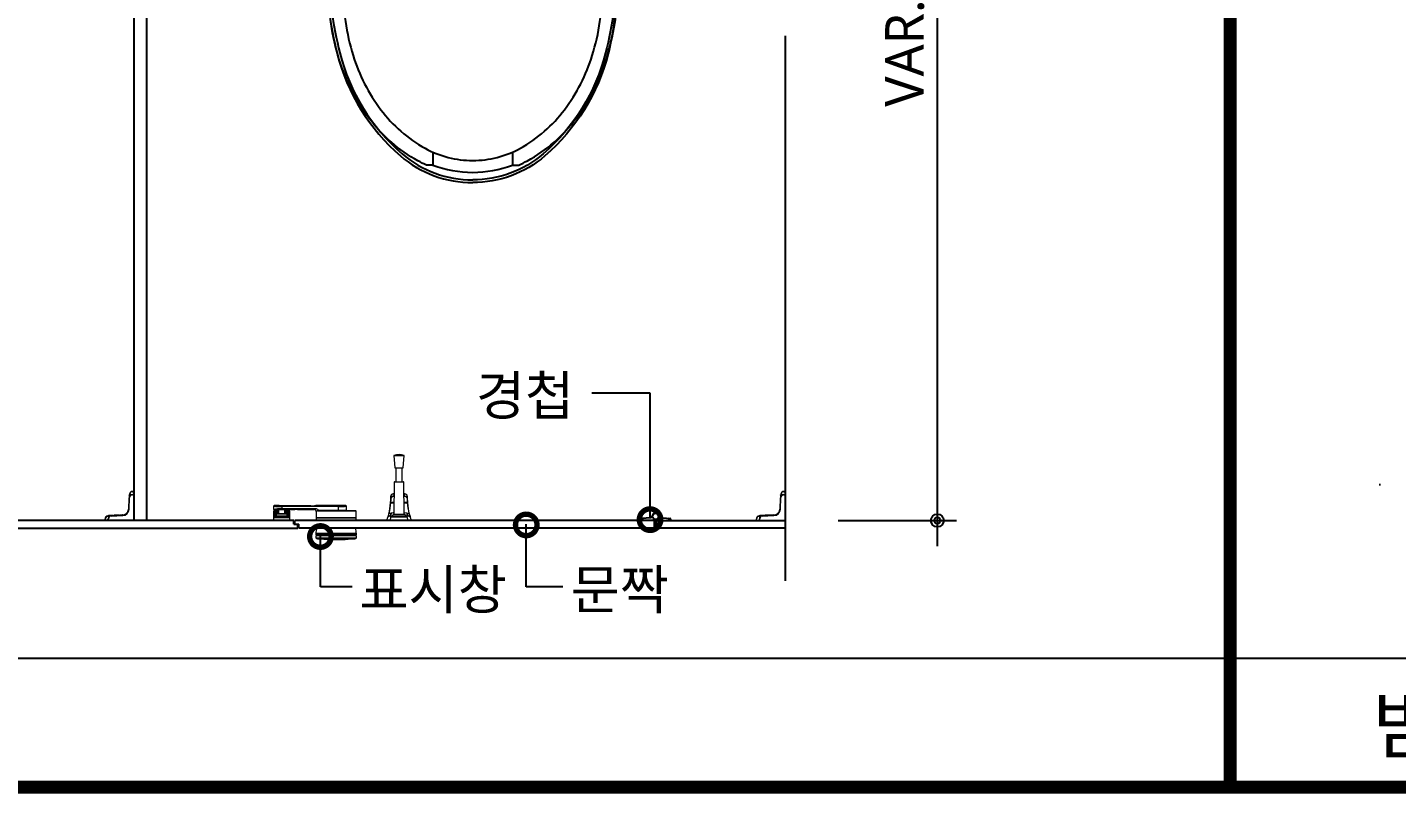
# Model space of a CAD drawing. Extents: x -256 to 8104, y -176 to 5714.
# Drawn here: x 3633 to 4694, y 2764 to 3359 of the extents above; entities that cross this region are included whole.
import ezdxf
from ezdxf.enums import TextEntityAlignment as Align

# ---------------------------------------------------------------- set-up
doc = ezdxf.new("R2010")
doc.units = 0
doc.header["$LTSCALE"] = 30
doc.layers.get('0').update_dxf_attribs({"linetype": 'CONTINUOUS'})
doc.layers.get('DEFPOINTS').update_dxf_attribs({"linetype": 'CONTINUOUS'})
for name, color, linetype in [('0_toilet', 6, 'CONTINUOUS'), ('DIM', 7, 'CONTINUOUS'), ('HAT', 8, 'CONTINUOUS'), ('TIT', 3, 'CONTINUOUS'), ('경첩', 4, 'CONTINUOUS'), ('문자', 3, 'CONTINUOUS'), ('부자재', 4, 'CONTINUOUS'), ('옷걸이', 4, 'CONTINUOUS'), ('잠금쇠(회전형)', 4, 'CONTINUOUS'), ('치수', 1, 'CONTINUOUS'), ('해치', 8, 'CONTINUOUS')]:
    doc.layers.add(name, color=color, linetype=linetype)
doc.styles.add('돋움', font='malgun.ttf')
doc.dimstyles.new('10', dxfattribs={"dimscale": 10, "dimtxt": 3, "dimasz": 1, "dimexe": 1.5, "dimexo": 2, "dimgap": 1, "dimtad": 1, "dimdec": 0, "dimlunit": 6, "dimtxsty": '돋움', "dimblk": 'DIMDOT', "dimcen": -1, "dimdle": 1.5, "dimclrt": 3, "dimazin": 3, "dimtfac": 1, "dimtdec": 0, "dimtix": 1, "dimtmove": 2, "dimatfit": 3, "dimldrblk": 'DIMDOT', "dimarcsym": 0})

# ---------------------------------------------------------------- blocks, each defined once
blk = doc.blocks.new('DIMDOT')
at = {"linetype": 'Continuous'}
blk.add_line((-2, 0), (2, 0), dxfattribs=at)
for radius in [0.5, 0.25]:
    blk.add_circle((0, 0), radius, dxfattribs=at)
blk = doc.blocks.new('*D453')
at = {"layer": 'DEFPOINTS', "color": 0}
for p in [(172596.8, 4011.2), (172596.8, 3286.2), (172693.7, 3286.2)]:
    blk.add_point(p, dxfattribs=at)
at = {"layer": 'DIM', "color": 0, "lineweight": -2, "ltscale": 10}
for p, q in [((172616.8, 4011.2), (172708.7, 4011.2)), ((172693.7, 4001.2), (172693.7, 3296.2)), ((172616.8, 3286.2), (172708.7, 3286.2))]:
    blk.add_line(p, q, dxfattribs=at)
at = {"layer": 'DIM', "color": 0, "lineweight": -2, "xscale": 10, "yscale": 10, "zscale": 10}
for p, rotation in [((172693.7, 4011.2), 90), ((172693.7, 3286.2), 270)]:
    blk.add_blockref('DIMDOT', p, dxfattribs=dict(at, rotation=rotation))
at = {"layer": 'DIM', "color": 3, "insert": (172668.5, 3648.7), "char_height": 30, "attachment_point": 5, "rotation": 90, "style": '돋움'}
blk.add_mtext('VAR.', dxfattribs=at)
blk = doc.blocks.new('_DOTSMALL')
at = {"color": 0, "linetype": 'ByBlock', "const_width": 0.5}
blk.add_lwpolyline([(-0.0625, 0, 1), (0.0625, 0, 1)], format="xyb", close=True, dxfattribs=at)
blk = doc.blocks.new('A$C63EC304E')
at = {"layer": '치수', "color": 1, "xscale": 2.5, "yscale": 2.5, "zscale": 2.5, "rotation": 234.3098741996962}
blk.add_blockref('_DOTSMALL', (0.312, 0.312), dxfattribs=at)
blk = doc.blocks.new('A$C2BC9653E')
at = {"layer": '치수', "xscale": 0.3333333333333333, "yscale": 0.3333333333333333, "zscale": 0.3333333333333333}
blk.add_blockref('A$C63EC304E', (0, 0), dxfattribs=at)
blk = doc.blocks.new('A$C7FC71301')
at = {"layer": '치수', "rotation": 180}
blk.add_blockref('A$C2BC9653E', (0.208, 0.208), dxfattribs=at)
blk = doc.blocks.new('A$C4A20372B')
at = {"layer": '치수'}
blk.add_blockref('A$C7FC71301', (0, 0), dxfattribs=at)
blk = doc.blocks.new('A$C566469F5')
at = {"layer": '치수'}
blk.add_blockref('A$C4A20372B', (0, 0), dxfattribs=at)
blk = doc.blocks.new('A$C7E317CD4')
at = {"layer": '해치', "xscale": 2, "yscale": 2, "zscale": 2}
blk.add_blockref('A$C566469F5', (0, 0), dxfattribs=at)
blk = doc.blocks.new('A$C601D7F27')
at = {"layer": '치수'}
blk.add_blockref('A$C7E317CD4', (0, 0), dxfattribs=at)
blk = doc.blocks.new('A$C38802C08')
at = {"layer": '치수'}
blk.add_blockref('A$C601D7F27', (0, 0), dxfattribs=at)
blk = doc.blocks.new('A$C10E41893')
at = {"layer": '부자재'}
for p, q in [((6.5, 0), (6.5, 196)), ((123.3, 196), (6.5, 196)), ((123.3, 192.5), (6.5, 192.5)), ((54.8, 0), (54.8, 177.5)), ((61.4, 0), (61.4, 177.5)), ((6.5, 0), (6.5, -196)), ((54.8, 0), (54.8, -177.5)), ((61.4, 0), (61.4, -177.5)), ((123.3, -192.5), (6.5, -192.5)), ((123.3, -196), (6.5, -196))]:
    blk.add_line(p, q, dxfattribs=at)
for points in [[(122.7, 196, -0.012538), (123.3, 196), (334.6, 190.3, -0.055395), (444.7, 175.1, -0.154276), (576.9, 93.3, -0.179504), (611.5, 0, -0.179504)], [(122.8, 192.5, -0.012538), (123.2, 192.5), (334.5, 186.8, -0.055395), (443.8, 171.7, -0.154276), (574.3, 91, -0.179504), (608, 0, -0.179504)], [(572, 51.4), (588.8, 51.4), (588.8, 59.6, 0.021185), (583.3, 70.7, 0.106084), (528.4, 133.7, 0.085733), (452.6, 172.4, 0.075373), (358.7, 186.6, 0.075373), (264.8, 172.4, 0.085733), (189, 133.7, 0.007337), (184.4, 130.1), (184.4, 122), (204.7, 122)], [(156.7, -72, 0.089162), (200.2, -118.7, 0.085733), (270.3, -154.5, 0.075373), (358.7, -167.9, 0.075373), (447.1, -154.5, 0.085733), (517.2, -118.7, 0.106084), (567, -61.6, 0.126931), (582.8, 0, 0.126931), (567, 61.6, 0.106084), (517.2, 118.7, 0.085733), (447.1, 154.5, 0.075373), (358.7, 167.9, 0.075373), (270.3, 154.5, 0.085733), (200.2, 118.7, 0.089162), (156.7, 72)], [(588.8, -51.4, 0.090214), (598.2, 0, 0.090214), (588.8, 51.4, 0.106084)], [(122.7, -196, 0.012538), (123.3, -196), (334.6, -190.3, 0.055395), (444.7, -175.1, 0.154276), (576.9, -93.3, 0.179504), (611.5, 0, 0.179504)], [(122.8, -192.5, 0.012538), (123.2, -192.5), (334.5, -186.8, 0.055395), (443.8, -171.7, 0.154276), (574.3, -91, 0.179504), (608, 0, 0.179504)], [(572, -51.4), (588.8, -51.4), (588.8, -59.6, -0.021185), (583.3, -70.7, -0.106084), (528.4, -133.7, -0.085733), (452.6, -172.4, -0.075373), (358.7, -186.6, -0.075373), (264.8, -172.4, -0.085733), (189, -133.7, -0.007337), (184.4, -130.1), (184.4, -122), (204.7, -122)]]:
    blk.add_lwpolyline(points, format="xyb", dxfattribs=at)
blk.add_lwpolyline([(138, -60.8), (119.3, -60.8), (119.3, -79.5), (156.7, -79.5), (156.7, -60.8), (138, -60.8), (147.3, -60.8), (147.3, 60.8), (138, 60.8), (156.7, 60.8), (156.7, 79.5), (119.3, 79.5), (119.3, 60.8), (138, 60.8), (138, -60.8), (119.3, -60.8)], dxfattribs=at)
for centre, start, end in [((39.8, 177.5), 0, 90), ((46.4, 177.5), 0, 90), ((39.8, -177.5), 270, 0), ((46.4, -177.5), 270, 0)]:
    blk.add_arc(centre, 15, start, end, dxfattribs=at)
blk = doc.blocks.new('CRAYON_17', base_point=(168355.6, 310.1))
at = {"layer": '해치'}
h = blk.add_hatch(dxfattribs=at)
h.set_pattern_fill('AR-CONC', color=256, style=0)
h.set_pattern_definition([(50, (171595.11, 1874.19), (182.185, -15.939), [19.05, -209.55]), (355, (171595.11, 1874.19), (-35.243, 191.057), [15.24, -167.64]), (100.451, (171610.3, 1872.86), (146.943, 175.117), [16.19, -178.09]), (46.184, (171595.1, 1924.99), (271.079, -42.042), [28.575, -314.325]), (96.636, (171617.7, 1921.48), (237.404, 247.426), [24.285, -267.135]), (351.184, (171595.1, 1925), (237.405, 247.425), [22.86, -251.46]), (21, (171620.51, 1912.29), (151.615, -102.2655), [19.05, -209.55]), (326, (171620.51, 1912.29), (61.802, 184.188), [15.24, -167.64]), (71.4514, (171633.15, 1903.77), (213.416, 81.923), [16.19, -178.09]), (37.5, (171595.11, 1874.19), (3.0886, 84.555), [0, -165.608, 0, -170.18, 0, -168.275]), (7.5, (171595.11, 1874.19), (66.8197, 100.1806), [0, -97.028, 0, -161.798, 0, -64.135]), (327.5, (171538.47, 1874.19), (135.5906, -5.7287), [0, -63.5, 0, -198.12, 0, -262.89]), (317.5, (171513.07, 1874.19), (148.129, 25.4265), [0, -82.55, 0, -131.572, 0, -186.69])])
h.paths.add_polyline_path([(174074.7, 3307.9), (174074.7, 3410.9), (173024.5, 3410.9), (173024.5, 3307.9)])
blk.add_line((172575.8, 3662), (172575.8, 3239.5))
at = {"color": 8}
for p, q in [((170839.7, 3179.4), (172802.3, 3179.4)), ((172802.3, 3179.4), (174187.5, 3179.4))]:
    blk.add_line(p, q, dxfattribs=at)
at = {"color": 8, "const_width": 10}
for points in [[(172920.7, 3079.4), (172920.7, 5848.5)], [(168403, 3079.4), (174187.5, 3079.4)]]:
    blk.add_lwpolyline(points, dxfattribs=at)
at = {"layer": '0_toilet'}
for p, q in [((172070.7, 4011.2), (172070.7, 3286.2)), ((172080.8, 3286.2), (172080.8, 4011.2)), ((172194.8, 3286.2), (171965.8, 3286.2)), ((172194.8, 3283.2), (172194.8, 3286.2)), ((172194.8, 3283.2), (172198.5, 3283.2)), ((172474.4, 3286.2), (172195.5, 3286.2)), ((172195.5, 3283.2), (172195.5, 3286.2)), ((172197.8, 3280.2), (172197.8, 3283.2)), ((172198.5, 3280.2), (172198.5, 3283.2)), ((172474.4, 3280.2), (172474.4, 3286.2)), ((172475.9, 3286.2), (172575.8, 3286.2)), ((172475.9, 3280.2), (172475.9, 3286.2)), ((171965.8, 3280.2), (172197.8, 3280.2)), ((172474.4, 3280.2), (172198.5, 3280.2)), ((172575.8, 3280.2), (172475.9, 3280.2))]:
    blk.add_line(p, q, dxfattribs=at)
at = {"layer": '경첩', "color": 4, "linetype": 'Continuous', "lineweight": 15}
for p, q in [((172067.1, 3304), (172066.7, 3295)), ((172067, 3305.4), (172066.8, 3302.7)), ((172066.8, 3302.7), (172067.1, 3302.4)), ((172066.8, 3302), (172067, 3301.8)), ((172067, 3305.4), (172067.2, 3305.1)), ((172067, 3295), (172067.4, 3304)), ((172067.3, 3306.5), (172067.1, 3304)), ((172067.1, 3306), (172067.2, 3305.8)), ((172067.4, 3305), (172067.5, 3306.5)), ((172069.5, 3306.2), (172069.5, 3306.3)), ((172069.5, 3306.3), (172070.7, 3306.3)), ((172069.5, 3306.2), (172069.5, 3306)), ((172070.7, 3306.2), (172069.5, 3306.2)), ((172069.5, 3306), (172070.7, 3306)), ((172069.6, 3308.5), (172069.6, 3308.7)), ((172070.7, 3308.7), (172069.6, 3308.7)), ((172069.6, 3308.5), (172070.7, 3308.5)), ((172070.7, 3308.5), (172070.7, 3308.7)), ((172070.7, 3306.3), (172070.7, 3308.5)), ((172070.7, 3306), (172070.7, 3306.2)), ((172070.7, 3306), (172070.7, 3287.7)), ((172572.2, 3304), (172571.8, 3295)), ((172571.8, 3302), (172572.1, 3301.8)), ((172572, 3305.4), (172571.9, 3302.7)), ((172571.9, 3302.7), (172572.1, 3302.4)), ((172572, 3305.4), (172572.2, 3305.1)), ((172572, 3295), (172572.4, 3304)), ((172572.1, 3306), (172572.3, 3305.8)), ((172572.3, 3306.5), (172572.2, 3304)), ((172572.5, 3305), (172572.6, 3306.5)), ((172574.5, 3306.2), (172574.5, 3306.3)), ((172574.5, 3306.3), (172575.8, 3306.3)), ((172574.5, 3306.2), (172574.5, 3306)), ((172575.8, 3306.2), (172574.5, 3306.2)), ((172574.5, 3306), (172575.8, 3306)), ((172574.7, 3308.5), (172574.7, 3308.7)), ((172575.8, 3308.7), (172574.7, 3308.7)), ((172574.7, 3308.5), (172575.8, 3308.5)), ((172575.8, 3308.5), (172575.8, 3308.7)), ((172575.8, 3306.3), (172575.8, 3308.5)), ((172575.8, 3306), (172575.8, 3306.2)), ((172575.8, 3306), (172575.8, 3287.7)), ((172065.5, 3292.3), (172065.7, 3292.2)), ((172065.6, 3292.5), (172065.8, 3292.4)), ((172065.9, 3293), (172066.1, 3292.8)), ((172066, 3293.2), (172066.2, 3293)), ((172066.2, 3293.6), (172066.4, 3293.4)), ((172066.6, 3293.9), (172066.3, 3294.1)), ((172066.4, 3294.5), (172066.6, 3294.3)), ((172066.4, 3294.1), (172066.6, 3293.9)), ((172066.6, 3297.1), (172066.5, 3296.2)), ((172066.5, 3296.2), (172066.8, 3295.9)), ((172066.5, 3296.2), (172066.5, 3296.1)), ((172066.5, 3296.1), (172066.8, 3295.8)), ((172066.5, 3296.1), (172066.5, 3295.7)), ((172066.5, 3295.7), (172066.7, 3295.5)), ((172066.5, 3295.7), (172066.5, 3295.6)), ((172066.5, 3295.6), (172066.7, 3295.4)), ((172066.5, 3295.6), (172066.5, 3295)), ((172066.5, 3294.7), (172066.7, 3294.5)), ((172066.7, 3300.6), (172066.6, 3297.8)), ((172066.6, 3297.8), (172066.8, 3297.5)), ((172066.6, 3297.8), (172066.8, 3297.5)), ((172066.6, 3297.8), (172066.6, 3297.3)), ((172066.6, 3297.3), (172066.8, 3297.1)), ((172066.6, 3297.1), (172066.8, 3296.9)), ((172066.7, 3300.6), (172067, 3300.4)), ((172066.8, 3301.7), (172067, 3301.4)), ((172066.8, 3301.7), (172066.8, 3301)), ((172066.8, 3301), (172067, 3300.7)), ((172570.5, 3292.3), (172570.7, 3292.2)), ((172570.7, 3292.5), (172570.9, 3292.4)), ((172571, 3293), (172571.1, 3292.8)), ((172571.1, 3293.2), (172571.3, 3293)), ((172571.2, 3293.6), (172571.4, 3293.4)), ((172571.6, 3293.9), (172571.4, 3294.1)), ((172571.4, 3294.1), (172571.6, 3293.9)), ((172571.6, 3295.6), (172571.5, 3295)), ((172571.5, 3294.7), (172571.7, 3294.5)), ((172571.5, 3294.5), (172571.7, 3294.3)), ((172571.7, 3297.8), (172571.6, 3297.3)), ((172571.6, 3297.3), (172571.9, 3297.1)), ((172571.6, 3297.1), (172571.9, 3296.9)), ((172571.6, 3297.1), (172571.6, 3296.2)), ((172571.6, 3296.2), (172571.8, 3295.9)), ((172571.6, 3296.2), (172571.6, 3296.1)), ((172571.6, 3296.1), (172571.8, 3295.8)), ((172571.6, 3296.1), (172571.6, 3295.7)), ((172571.6, 3295.7), (172571.8, 3295.5)), ((172571.6, 3295.7), (172571.6, 3295.6)), ((172571.6, 3295.6), (172571.8, 3295.4)), ((172571.8, 3300.6), (172571.7, 3297.8)), ((172571.7, 3297.8), (172571.9, 3297.5)), ((172571.7, 3297.8), (172571.9, 3297.5)), ((172571.8, 3301.7), (172572.1, 3301.4)), ((172571.8, 3301.7), (172571.8, 3301)), ((172571.8, 3301), (172572, 3300.7)), ((172571.8, 3300.6), (172572, 3300.4)), ((172048.5, 3287.3), (172048.2, 3287.3)), ((172048.2, 3287.3), (172048.2, 3286.2)), ((172048.2, 3286.2), (172048.5, 3286.2)), ((172048.5, 3286.2), (172048.5, 3287.3)), ((172048.5, 3286.2), (172050.6, 3286.2)), ((172053, 3289.8), (172050.5, 3289.7)), ((172050.5, 3289.4), (172051.9, 3289.5)), ((172050.6, 3286.2), (172050.6, 3287.5)), ((172050.6, 3287.5), (172050.7, 3287.5)), ((172050.7, 3287.5), (172051, 3287.5)), ((172050.7, 3287.5), (172050.7, 3286.2)), ((172050.7, 3286.2), (172051, 3286.2)), ((172051, 3289.9), (172051.1, 3290)), ((172051, 3289.9), (172051.1, 3289.7)), ((172051, 3286.2), (172051, 3287.5)), ((172069.2, 3286.2), (172051, 3286.2)), ((172054.3, 3290.1), (172051.1, 3290)), ((172062, 3290.2), (172053, 3289.8)), ((172053, 3289.6), (172062, 3290)), ((172054.3, 3290.1), (172054.5, 3289.9)), ((172055, 3290.1), (172055.2, 3289.9)), ((172055.3, 3290.2), (172055.5, 3289.9)), ((172058.7, 3290.3), (172056, 3290.2)), ((172056, 3290.2), (172056.2, 3290)), ((172058.7, 3290.3), (172058.9, 3290.1)), ((172059.3, 3290.4), (172059.6, 3290.1)), ((172059.7, 3290.4), (172059.9, 3290.1)), ((172061.7, 3290.5), (172060.4, 3290.4)), ((172060.4, 3290.4), (172060.6, 3290.2)), ((172061.7, 3290.5), (172061.9, 3290.2)), ((172061.9, 3290.5), (172061.7, 3290.5)), ((172063, 3290.6), (172063.2, 3290.4)), ((172063.5, 3290.8), (172063.7, 3290.6)), ((172063.7, 3290.9), (172063.9, 3290.7)), ((172064.2, 3291.2), (172064.4, 3291)), ((172064.4, 3291.3), (172064.6, 3291.1)), ((172553.5, 3287.3), (172553.3, 3287.3)), ((172553.3, 3287.3), (172553.3, 3286.2)), ((172553.3, 3286.2), (172553.5, 3286.2)), ((172553.5, 3286.2), (172553.5, 3287.3)), ((172553.5, 3286.2), (172555.7, 3286.2)), ((172558, 3289.8), (172555.5, 3289.7)), ((172555.5, 3289.4), (172557, 3289.5)), ((172555.7, 3286.2), (172555.7, 3287.5)), ((172555.7, 3287.5), (172555.8, 3287.5)), ((172555.8, 3287.5), (172556, 3287.5)), ((172555.8, 3287.5), (172555.8, 3286.2)), ((172555.8, 3286.2), (172556, 3286.2)), ((172556, 3289.9), (172556.1, 3290)), ((172556, 3289.9), (172556.2, 3289.7)), ((172556, 3286.2), (172556, 3287.5)), ((172574.3, 3286.2), (172556, 3286.2)), ((172559.3, 3290.1), (172556.1, 3290)), ((172567, 3290.2), (172558, 3289.8)), ((172558, 3289.6), (172567, 3290)), ((172559.3, 3290.1), (172559.6, 3289.9)), ((172560, 3290.1), (172560.2, 3289.9)), ((172560.3, 3290.2), (172560.6, 3289.9)), ((172563.7, 3290.3), (172561, 3290.2)), ((172561, 3290.2), (172561.3, 3290)), ((172563.7, 3290.3), (172564, 3290.1)), ((172564.4, 3290.4), (172564.6, 3290.1)), ((172564.7, 3290.4), (172565, 3290.1)), ((172566.8, 3290.5), (172565.4, 3290.4)), ((172565.4, 3290.4), (172565.6, 3290.2)), ((172566.8, 3290.5), (172567, 3290.2)), ((172567, 3290.5), (172566.8, 3290.5)), ((172568, 3290.6), (172568.2, 3290.4)), ((172568.5, 3290.8), (172568.7, 3290.6)), ((172568.8, 3290.9), (172569, 3290.7)), ((172569.2, 3291.2), (172569.4, 3291)), ((172569.5, 3291.3), (172569.6, 3291.1))]:
    blk.add_line(p, q, dxfattribs=at)
at = {"layer": '경첩', "color": 4, "linetype": 'Continuous', "lineweight": 15, "flags": 128}
for points in [[(172066.8, 3302.7), (172066.8, 3302.5), (172066.8, 3302.4), (172066.8, 3302.3), (172066.8, 3302.2), (172066.8, 3302.1), (172066.8, 3302), (172066.8, 3302), (172066.8, 3302)], [(172067, 3305.9), (172067, 3305.9), (172067, 3305.9), (172067, 3305.9), (172067, 3305.9), (172067.1, 3306), (172067.1, 3306), (172067.1, 3306), (172067.1, 3306)], [(172067, 3305.9), (172067, 3305.8), (172067, 3305.7), (172067, 3305.5), (172067, 3305.4)], [(172067.1, 3304), (172067.1, 3304), (172067.2, 3304), (172067.2, 3304), (172067.2, 3304), (172067.3, 3304), (172067.3, 3304), (172067.3, 3304), (172067.4, 3304)], [(172067.5, 3306.5), (172067.5, 3306.5), (172067.4, 3306.5), (172067.4, 3306.5), (172067.3, 3306.5), (172067.3, 3306.5), (172067.3, 3306.5), (172067.3, 3306.5), (172067.3, 3306.5)], [(172571.9, 3302.7), (172571.9, 3302.5), (172571.9, 3302.4), (172571.9, 3302.3), (172571.9, 3302.2), (172571.9, 3302.1), (172571.9, 3302), (172571.8, 3302), (172571.8, 3302)], [(172572, 3305.9), (172572.1, 3305.9), (172572.1, 3305.9), (172572.1, 3305.9), (172572.1, 3305.9), (172572.1, 3306), (172572.1, 3306), (172572.1, 3306), (172572.1, 3306)], [(172572, 3305.9), (172572, 3305.8), (172572, 3305.7), (172572, 3305.5), (172572, 3305.4)], [(172572.2, 3304), (172572.2, 3304), (172572.2, 3304), (172572.2, 3304), (172572.3, 3304), (172572.3, 3304), (172572.3, 3304), (172572.4, 3304), (172572.4, 3304)], [(172572.6, 3306.5), (172572.5, 3306.5), (172572.5, 3306.5), (172572.4, 3306.5), (172572.4, 3306.5), (172572.4, 3306.5), (172572.3, 3306.5), (172572.3, 3306.5), (172572.3, 3306.5)], [(172066.5, 3294.7), (172066.4, 3294.6), (172066.4, 3294.5)], [(172066.4, 3294.1), (172066.4, 3294.1), (172066.4, 3294.1)], [(172066.6, 3297.8), (172066.6, 3297.8), (172066.6, 3297.8)], [(172066.6, 3297.3), (172066.6, 3297.3), (172066.6, 3297.2), (172066.6, 3297.1)], [(172066.7, 3295), (172066.7, 3295), (172066.7, 3295), (172066.8, 3295), (172066.8, 3295), (172066.8, 3295), (172066.9, 3295), (172066.9, 3295), (172067, 3295)], [(172571.4, 3294.1), (172571.4, 3294.1), (172571.4, 3294.1)], [(172571.5, 3294.7), (172571.5, 3294.6), (172571.5, 3294.5)], [(172571.6, 3297.3), (172571.6, 3297.3), (172571.6, 3297.2), (172571.6, 3297.1)], [(172571.7, 3297.8), (172571.7, 3297.8), (172571.7, 3297.8)], [(172571.8, 3295), (172571.8, 3295), (172571.8, 3295), (172571.8, 3295), (172571.8, 3295), (172571.9, 3295), (172571.9, 3295), (172572, 3295), (172572, 3295)], [(172050.5, 3289.4), (172050.5, 3289.5), (172050.5, 3289.5), (172050.5, 3289.6), (172050.5, 3289.6), (172050.5, 3289.6), (172050.5, 3289.7), (172050.5, 3289.7), (172050.5, 3289.7)], [(172053, 3289.8), (172053, 3289.8), (172053, 3289.8), (172053, 3289.8), (172053, 3289.7), (172053, 3289.7), (172053, 3289.7), (172053, 3289.6), (172053, 3289.6)], [(172055, 3290.1), (172054.9, 3290.1), (172054.9, 3290.1), (172054.8, 3290.1), (172054.8, 3290.1), (172054.7, 3290.1), (172054.5, 3290.1), (172054.4, 3290.1), (172054.3, 3290.1)], [(172056, 3290.2), (172055.9, 3290.2), (172055.7, 3290.2), (172055.6, 3290.2), (172055.5, 3290.2), (172055.5, 3290.2), (172055.4, 3290.2), (172055.3, 3290.2), (172055.3, 3290.2), (172055.3, 3290.2)], [(172059.3, 3290.4), (172059.3, 3290.4), (172059.3, 3290.4), (172059.2, 3290.4), (172059.1, 3290.3), (172059, 3290.3), (172058.9, 3290.3), (172058.8, 3290.3), (172058.7, 3290.3)], [(172060.4, 3290.4), (172060.2, 3290.4), (172060.1, 3290.4), (172060, 3290.4), (172059.9, 3290.4), (172059.8, 3290.4), (172059.7, 3290.4), (172059.7, 3290.4), (172059.7, 3290.4)], [(172062, 3290.2), (172062, 3290.2), (172062, 3290.2), (172062, 3290.2), (172062, 3290.2), (172062, 3290.1), (172062, 3290.1), (172062, 3290), (172062, 3290)], [(172555.5, 3289.4), (172555.5, 3289.5), (172555.5, 3289.5), (172555.5, 3289.6), (172555.5, 3289.6), (172555.5, 3289.6), (172555.5, 3289.7), (172555.5, 3289.7), (172555.5, 3289.7)], [(172558, 3289.8), (172558, 3289.8), (172558, 3289.8), (172558, 3289.8), (172558, 3289.7), (172558, 3289.7), (172558, 3289.7), (172558, 3289.6), (172558, 3289.6)], [(172560, 3290.1), (172560, 3290.1), (172560, 3290.1), (172559.9, 3290.1), (172559.8, 3290.1), (172559.7, 3290.1), (172559.6, 3290.1), (172559.5, 3290.1), (172559.3, 3290.1)], [(172561, 3290.2), (172560.9, 3290.2), (172560.8, 3290.2), (172560.7, 3290.2), (172560.6, 3290.2), (172560.5, 3290.2), (172560.4, 3290.2), (172560.4, 3290.2), (172560.4, 3290.2), (172560.3, 3290.2)], [(172564.4, 3290.4), (172564.4, 3290.4), (172564.3, 3290.4), (172564.3, 3290.4), (172564.2, 3290.3), (172564.1, 3290.3), (172564, 3290.3), (172563.9, 3290.3), (172563.7, 3290.3)], [(172565.4, 3290.4), (172565.3, 3290.4), (172565.1, 3290.4), (172565, 3290.4), (172564.9, 3290.4), (172564.8, 3290.4), (172564.8, 3290.4), (172564.7, 3290.4), (172564.7, 3290.4)], [(172567, 3290.2), (172567, 3290.2), (172567, 3290.2), (172567, 3290.2), (172567, 3290.2), (172567, 3290.1), (172567, 3290.1), (172567, 3290), (172567, 3290)]]:
    blk.add_lwpolyline(points, dxfattribs=at)
at = {"layer": '경첩', "color": 4, "linetype": 'Continuous', "lineweight": 15}
for centre, radius, start, end in [((172069.5, 3303.9), 2.35, 90, 177.3017), ((172069.6, 3306.4), 2.35, 90, 177.3017), ((172069.5, 3303.9), 2.1, 90, 177.3017), ((172069.6, 3306.4), 2.1, 90, 177.3017), ((172574.5, 3303.9), 2.35, 90, 177.3017), ((172574.7, 3306.4), 2.35, 90, 177.3017), ((172574.5, 3303.9), 2.1, 90, 177.3017), ((172574.7, 3306.4), 2.1, 90, 177.3017), ((172061.7, 3295.2), 5.25, 272.6983, 357.3017), ((172061.7, 3295.2), 5, 272.6983, 357.3017), ((172061.7, 3295.2), 4.75, 304.3849, 322.5608), ((172061.7, 3295.2), 4.75, 322.5612, 325.6145), ((172061.7, 3295.2), 4.75, 325.6151, 331.8264), ((172061.7, 3295.2), 4.75, 335.0052, 340.234), ((172061.7, 3295.2), 4.75, 340.234, 346.7569), ((172061.7, 3295.2), 4.75, 346.8377, 351.3944), ((172061.7, 3295.2), 4.75, 354.0912, 357.3017), ((172566.8, 3295.2), 5.25, 272.6983, 357.3017), ((172566.8, 3295.2), 5, 272.6983, 357.3017), ((172566.8, 3295.2), 4.75, 304.3849, 322.5608), ((172566.8, 3295.2), 4.75, 322.5612, 325.6145), ((172566.8, 3295.2), 4.75, 325.6151, 331.8264), ((172566.8, 3295.2), 4.75, 335.0052, 340.234), ((172566.8, 3295.2), 4.75, 340.234, 346.7569), ((172566.8, 3295.2), 4.75, 346.8377, 351.3944), ((172566.8, 3295.2), 4.75, 354.0912, 357.3017), ((172050.6, 3287.3), 2.35, 92.6983, 180), ((172050.6, 3287.3), 2.1, 92.6983, 180), ((172053.1, 3287.5), 2.35, 92.6983, 180), ((172053.1, 3287.5), 2.1, 92.6983, 180), ((172061.7, 3295.2), 4.75, 272.6983, 285), ((172061.7, 3295.2), 4.75, 284.9998, 291.7506), ((172061.7, 3295.2), 4.75, 294.9948, 301.2998), ((172061.7, 3295.2), 4.75, 301.2991, 304.3858), ((172069.2, 3287.7), 1.5, 270, 0), ((172555.6, 3287.3), 2.35, 92.6983, 180), ((172555.6, 3287.3), 2.1, 92.6983, 180), ((172558.1, 3287.5), 2.35, 92.6983, 180), ((172558.1, 3287.5), 2.1, 92.6983, 180), ((172566.8, 3295.2), 4.75, 272.6983, 285), ((172566.8, 3295.2), 4.75, 284.9998, 291.7506), ((172566.8, 3295.2), 4.75, 294.9948, 301.2998), ((172566.8, 3295.2), 4.75, 301.2991, 304.3858), ((172574.3, 3287.7), 1.5, 270, 0)]:
    blk.add_arc(centre, radius, start, end, dxfattribs=at)
at = {"layer": '부자재'}
for p, q in [((172463.7, 3287.1), (172463.7, 3286.2)), ((172474.4, 3286.2), (172463.7, 3286.2)), ((172471.5, 3288.3), (172464.3, 3287.8)), ((172465, 3287.3), (172465, 3286.2)), ((172475.2, 3286.8), (172475.2, 3286)), ((172475.4, 3286), (172475.2, 3286)), ((172475.4, 3286.8), (172475.4, 3286)), ((172475.9, 3286.2), (172486.9, 3286.2)), ((172475.9, 3286.2), (172475.9, 3286.2)), ((172478.2, 3288.4), (172486.3, 3287.8)), ((172485.6, 3287.3), (172485.6, 3286.2)), ((172486.9, 3287.1), (172486.9, 3286.2))]:
    blk.add_line(p, q, dxfattribs=at)
at = {"layer": '부자재', "color": 1}
blk.add_circle((172475.3, 3289.4), 2.34, dxfattribs=at)
at = {"layer": '부자재'}
for centre, radius, start, end in [((172475.3, 3289.4), 2.62, 270, 180), ((172464.4, 3287.1), 0.7, 101.7765, 181.6712), ((172465.8, 3287.1), 0.884, 113.4077, 164.5497), ((172471.4, 3289.6), 1.29, 272.9231, 352.4724), ((172475.7, 3285.2), 1.65, 102.5267, 141.5475), ((172474.9, 3285.2), 1.65, 43.1003, 77.4733), ((172475.4, 3289.1), 2.86, 280.084, 345.9792), ((172479.2, 3289.6), 1.29, 187.5276, 267.0769), ((172484.8, 3287.1), 0.884, 15.4503, 67.3004), ((172486.2, 3287.1), 0.7, 358.3288, 78.2235)]:
    blk.add_arc(centre, radius, start, end, dxfattribs=at)
at = {"layer": '옷걸이', "lineweight": 15}
for p, q in [((172272.3, 3336.6), (172273, 3327.1)), ((172272.3, 3336.6), (172280.3, 3336.6)), ((172279.5, 3327.1), (172280.3, 3336.6)), ((172273, 3327.1), (172279.5, 3327.1)), ((172273.8, 3327.1), (172273.8, 3316.2)), ((172278.8, 3316.2), (172278.8, 3327.1)), ((172272.5, 3316), (172272.3, 3290.7)), ((172280, 3316), (172272.5, 3316)), ((172272.8, 3316.2), (172276.3, 3316.2)), ((172276.3, 3316.2), (172279.8, 3316.2)), ((172280.3, 3290.7), (172280, 3316)), ((172272.5, 3306.8), (172272.4, 3306.8)), ((172272.4, 3306.8), (172272.4, 3306.7)), ((172272.5, 3306.7), (172272.4, 3306.7)), ((172272.4, 3305.2), (172272.4, 3304.9)), ((172272.4, 3305.2), (172272.5, 3305.2)), ((172272.5, 3304.9), (172272.4, 3304.9)), ((172280.2, 3306.8), (172280.1, 3306.8)), ((172280.2, 3306.7), (172280.1, 3306.7)), ((172280.1, 3305.2), (172280.2, 3305.2)), ((172280.2, 3304.9), (172280.1, 3304.9)), ((172280.2, 3306.8), (172280.2, 3306.7)), ((172280.2, 3305.2), (172280.2, 3304.9)), ((172270, 3291.6), (172268.6, 3291.6)), ((172270, 3291.6), (172268.6, 3291.6)), ((172270, 3300.5), (172272.4, 3300.5)), ((172272.4, 3299.7), (172270, 3299.7)), ((172270, 3291.1), (172270, 3291.6)), ((172280.2, 3300.5), (172282.6, 3300.5)), ((172282.6, 3299.7), (172280.2, 3299.7)), ((172284, 3291.6), (172282.6, 3291.6)), ((172282.6, 3291.6), (172282.6, 3291.1)), ((172284, 3291.6), (172282.6, 3291.6)), ((172266.8, 3286.2), (172267.6, 3288.8)), ((172269.2, 3286.2), (172266.8, 3286.2)), ((172267.6, 3288.8), (172267.6, 3288.8)), ((172267.6, 3288.8), (172267.6, 3288.8)), ((172268.6, 3289.6), (172268.5, 3289.5)), ((172268.6, 3289.5), (172268.6, 3289.5)), ((172284, 3289.5), (172268.6, 3289.5)), ((172270, 3288.7), (172269.2, 3286.2)), ((172283.4, 3286.2), (172269.2, 3286.2)), ((172270, 3288.7), (172270, 3289.4)), ((172270, 3289.4), (172282.6, 3289.4)), ((172282.6, 3288.7), (172270, 3288.7)), ((172281.1, 3290.7), (172271.5, 3290.7)), ((172282.6, 3288.7), (172282.6, 3289.4)), ((172283.4, 3286.2), (172282.6, 3288.7)), ((172285.8, 3286.2), (172283.4, 3286.2)), ((172284.1, 3289.5), (172284, 3289.6)), ((172284.1, 3289.5), (172284, 3289.6)), ((172284, 3289.5), (172284, 3289.5)), ((172285, 3288.8), (172285.8, 3286.2)), ((172285, 3288.8), (172285, 3288.8)), ((172285, 3288.8), (172285, 3288.8))]:
    blk.add_line(p, q, dxfattribs=at)
at = {"layer": '옷걸이', "lineweight": 15, "flags": 128}
for points in [[(172272.4, 3306.8), (172272.3, 3306.8), (172272, 3306.8), (172271.7, 3306.8), (172271.3, 3306.7), (172271, 3306.6), (172270.8, 3306.4), (172270.5, 3306.3), (172270.3, 3306.1), (172270.1, 3305.9), (172270, 3305.7), (172269.9, 3305.5), (172269.9, 3305.2), (172269.9, 3305.2)], [(172272.4, 3306.7), (172271.9, 3306.7), (172271.5, 3306.7), (172271.2, 3306.5), (172270.8, 3306.4), (172270.5, 3306.2), (172270.2, 3306), (172270.1, 3305.7), (172269.9, 3305.5), (172269.9, 3305.2), (172269.9, 3305.1)], [(172269.9, 3303.6), (172269.9, 3303.9), (172270, 3304.1), (172270.2, 3304.4), (172270.4, 3304.6), (172270.7, 3304.8), (172271.1, 3305), (172271.4, 3305.1), (172271.8, 3305.2), (172272.4, 3305.2)], [(172272.4, 3304.9), (172271.9, 3304.8), (172271.5, 3304.8), (172271.2, 3304.6), (172270.9, 3304.5), (172270.6, 3304.3), (172270.4, 3304.1), (172270.3, 3303.9), (172270.2, 3303.7), (172270.1, 3303.4)], [(172282.7, 3305.1), (172282.7, 3305.1), (172282.7, 3305.4), (172282.6, 3305.6), (172282.5, 3305.8), (172282.4, 3306), (172282.2, 3306.2), (172282, 3306.4), (172281.7, 3306.5), (172281.4, 3306.6), (172281.1, 3306.7), (172280.8, 3306.8), (172280.5, 3306.8), (172280.2, 3306.8)], [(172282.7, 3305.1), (172282.7, 3305.4), (172282.6, 3305.6), (172282.4, 3305.9), (172282.2, 3306.1), (172281.9, 3306.3), (172281.6, 3306.5), (172281.2, 3306.6), (172280.8, 3306.7), (172280.3, 3306.7), (172280.2, 3306.7)], [(172280.2, 3305.2), (172280.6, 3305.2), (172281, 3305.1), (172281.4, 3305), (172281.8, 3304.9), (172282.1, 3304.7), (172282.3, 3304.5), (172282.5, 3304.2), (172282.7, 3304), (172282.7, 3303.6)], [(172282.5, 3303.4), (172282.4, 3303.7), (172282.3, 3304), (172282.1, 3304.2), (172281.9, 3304.4), (172281.6, 3304.5), (172281.3, 3304.7), (172281, 3304.8), (172280.6, 3304.8), (172280.2, 3304.9)], [(172268.4, 3291.4), (172268.4, 3291.4), (172268.4, 3291.4)], [(172268.6, 3291.6), (172268.6, 3291.6), (172268.6, 3291.6)], [(172269.7, 3299.8), (172269.7, 3299.8), (172269.7, 3299.8), (172269.8, 3299.8), (172269.8, 3299.7), (172269.8, 3299.7), (172269.9, 3299.7), (172269.9, 3299.7), (172270, 3299.7)], [(172272.3, 3292), (172271.7, 3292), (172270.5, 3291.9)], [(172282.1, 3291.9), (172280.5, 3292), (172280.3, 3292)], [(172282.9, 3299.8), (172282.9, 3299.8), (172282.9, 3299.8), (172282.8, 3299.8), (172282.8, 3299.7), (172282.8, 3299.7), (172282.7, 3299.7), (172282.7, 3299.7), (172282.6, 3299.7)], [(172268.6, 3289.6), (172268.5, 3289.5), (172268.5, 3289.5)], [(172268.6, 3289.6), (172268.6, 3289.5), (172268.6, 3289.5)], [(172268.6, 3289.6), (172268.6, 3289.6), (172268.6, 3289.6)], [(172270.8, 3289.5), (172270.4, 3289.5), (172270.1, 3289.5), (172270.1, 3289.6), (172270.2, 3289.6), (172270.4, 3289.6), (172270.6, 3289.7)], [(172282, 3289.7), (172282.3, 3289.6), (172282.5, 3289.6), (172282.5, 3289.6), (172282.3, 3289.5), (172282, 3289.5), (172281.5, 3289.5)], [(172284, 3289.5), (172284, 3289.5), (172284, 3289.6)], [(172284, 3289.6), (172284, 3289.6), (172284, 3289.6)]]:
    blk.add_lwpolyline(points, dxfattribs=at)
at = {"layer": '옷걸이', "lineweight": 15}
for centre, radius, start, end in [((172276.3, 3326.3), 11, 68.7607, 111.2393), ((172272.8, 3316), 0.25, 90, 179.5), ((172279.8, 3316), 0.25, 0.5, 90), ((172217.1, 3304), 52.8, 356.4511, 359.6096), ((172217.1, 3304), 52.8, 359.6096, 1.2369), ((172270.1, 3303.6), 0.227, 188.2087, 276.392), ((172217.1, 3303.8), 53, 356.4511, 359.6096), ((172217.1, 3305.6), 55.3, 359.6189, 1.2073), ((172335.5, 3305.6), 55.3, 178.7927, 180.3811), ((172282.5, 3303.6), 0.227, 263.608, 351.7913), ((172335.5, 3303.8), 53, 180.3904, 183.5489), ((172335.5, 3304), 52.8, 178.7631, 180.3904), ((172335.5, 3304), 52.8, 180.3904, 183.5489), ((172218.4, 3303.6), 51.5, 343.2376, 346.2577), ((172218.8, 3303.8), 51.3, 343.5226, 346.2377), ((172217.1, 3304), 52.8, 346.2317, 355.4136), ((172268.6, 3291.4), 0.25, 90.2728, 166.2395), ((172268.6, 3291.3), 0.247, 89.2585, 165.9158), ((172268.1, 3291.7), 2.24, 284.8265, 3.5932), ((172217.1, 3304), 53, 346.5097, 355.4136), ((172217.1, 3304), 52.8, 355.4136, 356.451), ((172270, 3300.7), 0.23, 185.4574, 275.1888), ((172236.1, 3303.1), 34.1, 354.2736, 355.5668), ((172270.3, 3291.6), 0.248, 89.5881, 179.723), ((172270.4, 3291.5), 0.376, 79.9393, 150.5456), ((172270.4, 3291.6), 0.307, 84.7786, 118.9817), ((172282.2, 3291.5), 0.4, 32.0092, 97.8083), ((172282.2, 3291.6), 0.271, 58.6344, 97.6053), ((172284.5, 3291.7), 2.24, 176.3909, 255.1894), ((172282.3, 3291.6), 0.248, 0.277, 90.4119), ((172282.6, 3300.7), 0.23, 264.8112, 354.5426), ((172316.5, 3303.1), 34.1, 184.4333, 185.7264), ((172335.5, 3304), 53, 184.5864, 193.4903), ((172335.5, 3304), 52.8, 183.5489, 184.5865), ((172335.5, 3304), 52.8, 184.5864, 193.7683), ((172284, 3291.4), 0.25, 13.7617, 89.4531), ((172284, 3291.3), 0.247, 14.0842, 90.7415), ((172333.7, 3303.8), 51.2, 193.7584, 196.469), ((172334.5, 3303.7), 51.7, 193.7493, 196.7564), ((172268.6, 3288.5), 1, 89.9937, 161.8081), ((172268.7, 3288.4), 1.17, 101.397, 160.6752), ((172268.2, 3291.3), 1.81, 282.0607, 352.5143), ((172270.1, 3291), 1.43, 284.1057, 346.9245), ((172276.4, 3690.6), 401.1, 269.1968, 270.7316), ((172282.5, 3291), 1.44, 193.1186, 255.9655), ((172284.4, 3291.3), 1.8, 186.7864, 258.2605), ((172284, 3288.5), 1, 18.1919, 90.0063), ((172283.9, 3288.4), 1.16, 19.2937, 79.3942)]:
    blk.add_arc(centre, radius, start, end, dxfattribs=at)
at = {"layer": '잠금쇠(회전형)', "linetype": 'Continuous', "lineweight": 15}
for p, q in [((172179, 3297.3), (172179, 3294.8)), ((172179, 3294.8), (172182.3, 3294.8)), ((172179, 3293.2), (172179, 3286.2)), ((172179.4, 3293.2), (172179, 3293.2)), ((172179.4, 3288.2), (172179.4, 3293.2)), ((172179.4, 3293.2), (172179.9, 3293.2)), ((172181.4, 3297.8), (172179.5, 3297.8)), ((172179.5, 3293.7), (172179.9, 3293.7)), ((172179.9, 3293.2), (172179.9, 3293.7)), ((172179.9, 3293.7), (172181.8, 3293.7)), ((172179.9, 3293.2), (172179.9, 3288.7)), ((172181.8, 3293.2), (172179.9, 3293.2)), ((172180, 3292.7), (172181.8, 3292.7)), ((172180, 3288.7), (172180, 3292.7)), ((172180.5, 3292.2), (172180, 3292.7)), ((172180.5, 3292.2), (172180.5, 3288.7)), ((172181.8, 3292.2), (172180.5, 3292.2)), ((172181.3, 3291.5), (172188, 3291.5)), ((172181.8, 3293.2), (172181.8, 3293.7)), ((172181.8, 3293.7), (172182.8, 3293.7)), ((172181.8, 3292.7), (172181.8, 3293.2)), ((172182.3, 3293.2), (172181.8, 3293.2)), ((172181.8, 3292.7), (172181.8, 3292.2)), ((172181.8, 3292.7), (172182.3, 3292.7)), ((172182.8, 3292.2), (172181.8, 3292.2)), ((172182.3, 3294.8), (172182.3, 3294.8)), ((172182.3, 3293.2), (172182.3, 3292.7)), ((172182.8, 3293.2), (172182.3, 3293.2)), ((172182.3, 3292.7), (172182.8, 3292.7)), ((172182.8, 3294.3), (172182.8, 3291.5)), ((172207.8, 3297.6), (172185.3, 3297.6)), ((172207.8, 3297.6), (172185.3, 3297.6)), ((172185.3, 3297.6), (172185.3, 3297.6)), ((172185.3, 3297.4), (172229.3, 3297.4)), ((172185.3, 3296.9), (172185.3, 3297.4)), ((172185.3, 3296.9), (172185.3, 3295.3)), ((172229.3, 3296.9), (172185.3, 3296.9)), ((172211.7, 3295.3), (172185.3, 3295.3)), ((172187.8, 3291.5), (172187.8, 3294.3)), ((172187.8, 3293.7), (172188.8, 3293.7)), ((172188.3, 3293.2), (172187.8, 3293.2)), ((172187.8, 3292.7), (172188.3, 3292.7)), ((172188.8, 3292.2), (172187.8, 3292.2)), ((172188, 3291.5), (172189.3, 3291.5)), ((172188.3, 3294.8), (172195.5, 3294.8)), ((172188.8, 3293.2), (172188.3, 3293.2)), ((172188.3, 3292.7), (172188.3, 3293.2)), ((172188.3, 3292.7), (172188.8, 3292.7)), ((172188.8, 3293.7), (172188.8, 3293.2)), ((172188.8, 3293.7), (172190.7, 3293.7)), ((172190.7, 3293.2), (172188.8, 3293.2)), ((172188.8, 3293.2), (172188.8, 3292.7)), ((172188.8, 3292.7), (172190.5, 3292.7)), ((172188.8, 3292.7), (172188.8, 3292.2)), ((172190, 3292.2), (172188.8, 3292.2)), ((172190.5, 3292.7), (172190, 3292.2)), ((172190, 3288.7), (172190, 3292.2)), ((172190.5, 3292.7), (172190.5, 3288.7)), ((172190.7, 3293.7), (172190.7, 3293.2)), ((172190.7, 3293.7), (172191, 3293.7)), ((172190.7, 3288.7), (172190.7, 3293.2)), ((172190.7, 3293.2), (172191.1, 3293.2)), ((172191.1, 3293.2), (172191.1, 3288.2)), ((172191.5, 3293.2), (172191.1, 3293.2)), ((172191.5, 3286.2), (172191.5, 3293.2)), ((172197.5, 3294.8), (172210.5, 3294.8)), ((172207.8, 3297.6), (172207.8, 3297.6)), ((172210.5, 3294.8), (172210.5, 3294.8)), ((172235, 3297.8), (172211.7, 3297.8)), ((172212, 3293.2), (172212, 3288.3)), ((172213.3, 3293.8), (172213.3, 3294)), ((172243, 3293.3), (172213.5, 3293.3)), ((172214.1, 3293.8), (172214.1, 3294.3)), ((172214.1, 3294.3), (172229.3, 3294.3)), ((172214.1, 3293.8), (172242.5, 3293.8)), ((172229.3, 3297.4), (172229.3, 3296.9)), ((172229.3, 3294.3), (172229.3, 3296.9)), ((172229.3, 3293.8), (172229.3, 3294.3)), ((172229.3, 3294.3), (172235.5, 3294.3)), ((172235.5, 3294.3), (172235.5, 3297.3)), ((172243, 3288.3), (172243, 3293.3)), ((172179, 3286.2), (172191.5, 3286.2)), ((172191.1, 3288.2), (172179.4, 3288.2)), ((172179.9, 3288.7), (172180, 3288.7)), ((172180, 3288.7), (172180.1, 3288.7)), ((172180.1, 3288.7), (172190.4, 3288.7)), ((172181, 3291.2), (172181, 3289.7)), ((172188.2, 3291.2), (172181, 3291.2)), ((172181, 3289.7), (172188.2, 3289.7)), ((172188, 3289.5), (172181.3, 3289.5)), ((172189.3, 3289.5), (172188, 3289.5)), ((172189.5, 3291.2), (172188.2, 3291.2)), ((172188.2, 3289.7), (172189.5, 3289.7)), ((172189.5, 3289.7), (172189.5, 3291.2)), ((172190.4, 3288.7), (172190.5, 3288.7)), ((172190.5, 3288.7), (172190.7, 3288.7)), ((172243, 3288.3), (172212, 3288.3)), ((172212, 3288.2), (172212, 3286.5)), ((172212, 3288.2), (172243, 3288.2)), ((172212, 3286.5), (172243, 3286.5)), ((172242.8, 3286.2), (172212.3, 3286.2)), ((172219.8, 3288.3), (172219.8, 3288.2)), ((172235.3, 3288.2), (172235.3, 3288.3)), ((172239.9, 3288.2), (172239.9, 3288.3)), ((172242, 3288.2), (172242, 3288.3)), ((172242, 3288.2), (172242, 3288.3)), ((172243, 3286.5), (172243, 3288.2)), ((172211.8, 3276.2), (172211.8, 3275.2)), ((172243.3, 3276.2), (172211.8, 3276.2)), ((172243.3, 3275.2), (172211.8, 3275.2)), ((172211.8, 3274.2), (172211.8, 3272.7)), ((172243.3, 3274.2), (172211.8, 3274.2)), ((172211.8, 3272.7), (172227.5, 3272.7)), ((172227.5, 3272.2), (172212.2, 3272.2)), ((172242.8, 3274.7), (172212.3, 3274.7)), ((172242.8, 3274.7), (172212.3, 3274.7)), ((172242.6, 3280.1), (172212.5, 3280.1)), ((172212.6, 3280.2), (172227.5, 3280.2)), ((172215.4, 3271.9), (172239.6, 3271.9)), ((172215.4, 3271.9), (172227.5, 3271.9)), ((172239.4, 3271.9), (172215.7, 3271.9)), ((172221.9, 3271.7), (172233.1, 3271.7)), ((172221.9, 3271.7), (172221.9, 3271.7)), ((172224.8, 3271.6), (172224.8, 3271.7)), ((172225.3, 3271.4), (172229.7, 3271.4)), ((172225.3, 3271.4), (172229.7, 3271.4)), ((172225.7, 3271.7), (172225.7, 3271.6)), ((172225.7, 3271.6), (172229.3, 3271.6)), ((172229.3, 3271.5), (172225.8, 3271.5)), ((172227.5, 3280.2), (172242.4, 3280.2)), ((172227.5, 3272.7), (172243.3, 3272.7)), ((172242.8, 3272.2), (172227.5, 3272.2)), ((172227.5, 3271.9), (172239.7, 3271.9)), ((172229.3, 3271.6), (172229.3, 3271.7)), ((172230.2, 3271.7), (172230.2, 3271.6)), ((172233.1, 3271.7), (172233.3, 3271.7)), ((172243.3, 3275.2), (172243.3, 3276.2)), ((172243.3, 3272.7), (172243.3, 3274.2))]:
    blk.add_line(p, q, dxfattribs=at)
at = {"layer": '잠금쇠(회전형)', "linetype": 'Continuous', "lineweight": 15, "flags": 128}
for points in [[(172185.3, 3297.6), (172184.6, 3297.6), (172184, 3297.6), (172183.4, 3297.7), (172182.8, 3297.7), (172182.3, 3297.7), (172181.9, 3297.7), (172181.6, 3297.8), (172181.4, 3297.8), (172181.4, 3297.8), (172181.4, 3297.8)], [(172221.8, 3271.7), (172221.7, 3271.7), (172221.6, 3271.7), (172221.6, 3271.7), (172221.7, 3271.7), (172221.9, 3271.7)], [(172225.8, 3271.5), (172225.8, 3271.5), (172225.7, 3271.5), (172225.7, 3271.5), (172225.7, 3271.5), (172225.7, 3271.5), (172225.7, 3271.6), (172225.7, 3271.6), (172225.7, 3271.6)], [(172229.3, 3271.5), (172229.3, 3271.5), (172229.3, 3271.5), (172229.3, 3271.5), (172229.3, 3271.5), (172229.3, 3271.5), (172229.3, 3271.6), (172229.3, 3271.6), (172229.3, 3271.6)], [(172233.3, 3271.7), (172233.3, 3271.7), (172233.4, 3271.7), (172233.5, 3271.7), (172233.4, 3271.7), (172233.2, 3271.7)]]:
    blk.add_lwpolyline(points, dxfattribs=at)
at = {"layer": '잠금쇠(회전형)', "linetype": 'Continuous', "lineweight": 15}
for centre, radius, start, end in [((172179.5, 3297.3), 0.5, 90, 180), ((172185.3, 3343.3), 46.4, 262.2082, 269.9516), ((172185.3, 3255.4), 39.9, 90.0704, 99.0775), ((172179.5, 3293.2), 0.5, 90, 180), ((172179.9, 3293.2), 0.485, 91.9622, 181.8362), ((172185.3, 3336.2), 38.9, 261.4299, 269.9411), ((172181.3, 3291.2), 0.25, 90, 180), ((172181.8, 3293.2), 0.5, 0, 90), ((172181.8, 3292.7), 0.5, 270, 0), ((172185.3, 3254.6), 40.4, 85.7371, 94.238), ((172182.3, 3294.3), 0.5, 0.4364, 88.0475), ((172185.3, 3266.7), 27.7, 84.8219, 95.1479), ((172188.3, 3294.3), 0.5, 89.9688, 179.9724), ((172188.8, 3293.2), 0.5, 90, 180), ((172188.8, 3292.7), 0.5, 180, 270), ((172189.3, 3291.2), 0.25, 0, 90), ((172190.6, 3293.2), 0.485, 358.1638, 88.0378), ((172191, 3293.2), 0.5, 0, 90), ((172196.5, 3255.5), 39.3, 88.5426, 91.4397), ((172207.8, 3337.2), 39.6, 270.014, 275.6703), ((172203, 3315.8), 22.3, 289.4853, 292.988), ((172210.5, 3293.2), 1.56, 359.595, 89.9503), ((172211.8, 3293.8), 1.54, 8.6008, 92.9035), ((172234, 3245.6), 52.5, 113.1385, 114.7084), ((172214.1, 3293.1), 1.18, 89.4884, 132.259), ((172215, 3293.9), 1.69, 184.5827, 202.3275), ((172214.1, 3293.2), 0.588, 82.6337, 171.8516), ((172229.2, 3336.2), 38.8, 270.0516, 278.5774), ((172229.2, 3343.2), 46.3, 270.0429, 277.7974), ((172235, 3297.3), 0.5, 0, 90), ((172236, 3294.3), 0.5, 180, 270), ((172242.5, 3293.3), 0.5, 0, 90), ((172180.2, 3287.9), 0.816, 110.8265, 158.264), ((172181.3, 3289.7), 0.25, 180, 270), ((172189.3, 3289.7), 0.25, 270, 0), ((172190.4, 3287.9), 0.816, 21.736, 69.1735), ((172212.3, 3286.5), 0.25, 180, 270), ((172242.8, 3286.5), 0.25, 270, 0), ((172222.8, 3276.2), 11, 159.2996, 180), ((172211.8, 3274.7), 0.5, 0, 90), ((172211.8, 3274.7), 0.5, 270, 0), ((172212.3, 3272.7), 0.5, 180, 264.5584), ((172227.5, 3432.7), 161.3, 264.5584, 265.686), ((172212.6, 3280.1), 0.15, 90, 159.2996), ((172215.4, 3272), 0.125, 265.686, 270), ((172215.7, 3272), 0.125, 235.4626, 265.7969), ((172227.5, 3432.9), 161.5, 265.7969, 269.2276), ((172221.8, 3269.9), 1.78, 88.6382, 96.0273), ((172227.8, 3352.4), 80.9, 265.7789, 267.8287), ((172227.9, 3352.4), 80.8, 266.5383, 267.829), ((172224.7, 3271.6), 0.114, 281.5317, 6.6087), ((172225.8, 3302.2), 30.7, 268.0585, 270.0013), ((172225.7, 3294.2), 22.6, 267.7351, 270.0014), ((172229.3, 3294), 22.4, 269.9881, 272.2754), ((172229.3, 3301.9), 30.5, 269.9897, 271.9505), ((172227.5, 3432.9), 161.5, 270.7724, 274.2031), ((172227.2, 3352.4), 80.8, 272.171, 273.4617), ((172230.3, 3271.6), 0.114, 173.3913, 258.4683), ((172227.3, 3352.4), 80.9, 272.1713, 274.2211), ((172233.2, 3271.7), 0.0882, 204.5731, 265.3621), ((172233.3, 3270.6), 1.13, 83.0858, 90.7191), ((172239.3, 3272), 0.125, 274.2031, 304.5374), ((172239.6, 3272), 0.125, 270, 274.314), ((172227.5, 3432.7), 161.3, 274.314, 275.4416), ((172242.4, 3280.1), 0.15, 20.7004, 90), ((172232.2, 3276.2), 11, 0, 20.7004), ((172243.3, 3274.7), 0.5, 90, 180), ((172243.3, 3274.7), 0.5, 180, 270), ((172242.8, 3272.7), 0.5, 275.4416, 0)]:
    blk.add_arc(centre, radius, start, end, dxfattribs=at)
at = {"layer": '치수'}
for p, q in [((172425.9, 3385.3), (172470.9, 3385.3)), ((172470.9, 3385.3), (172470.9, 3289)), ((172374.9, 3234.7), (172374.9, 3283.2)), ((172215.3, 3234.7), (172215.3, 3273.7)), ((172240, 3234.7), (172215.3, 3234.7)), ((172403.4, 3234.7), (172374.9, 3234.7))]:
    blk.add_line(p, q, dxfattribs=at)
at = {"layer": 'HAT', "xscale": 0.6000000000003638, "yscale": 0.6000000000003638, "zscale": 0.6000000000003638, "rotation": 270}
blk.add_blockref('A$C10E41893', (172333.4, 3915.1), dxfattribs=at)
at = {"layer": '해치', "yscale": 20, "zscale": 20}
for p, xscale, rotation in [((172379.1, 3286.9), -20, 89.99999999999994), ((172466.8, 3291), 20, 270), ((172219.5, 3277.9), -20, 89.99999999999994)]:
    blk.add_blockref('A$C38802C08', p, dxfattribs=dict(at, xscale=xscale, rotation=rotation))
at = {"layer": 'TIT', "style": '돋움'}
blk.add_text('받침대 (측면부)', height=42, dxfattribs=at).set_placement((173394.6, 3106.3), align=Align.RIGHT)
at = {"layer": '문자', "style": '돋움'}
for s, p in [('경첩', (172374, 3383.6)), ('표시창', (172302.7, 3233)), ('문짝', (172447.5, 3233))]:
    blk.add_text(s, height=30.34, dxfattribs=at).set_placement(p, align=Align.MIDDLE)
at = {"layer": 'DIM', "ltscale": 10}
dim = blk.add_linear_dim(base=(172693.7, 3286.2), p1=(172596.8, 4011.2), p2=(172596.8, 3286.2), angle=90, text='VAR.', dimstyle='10', override={"dimtxsty": '돋움'}, dxfattribs=at)
dim.commit()
dim.dimension.update_dxf_attribs({"geometry": '*D453', "text_midpoint": (172668.5, 3648.7)})

msp = doc.modelspace()

# ---------------------------------------------------------------- block references
msp.add_blockref('CRAYON_17', (0, 0))

doc.saveas('drawing.dxf')
